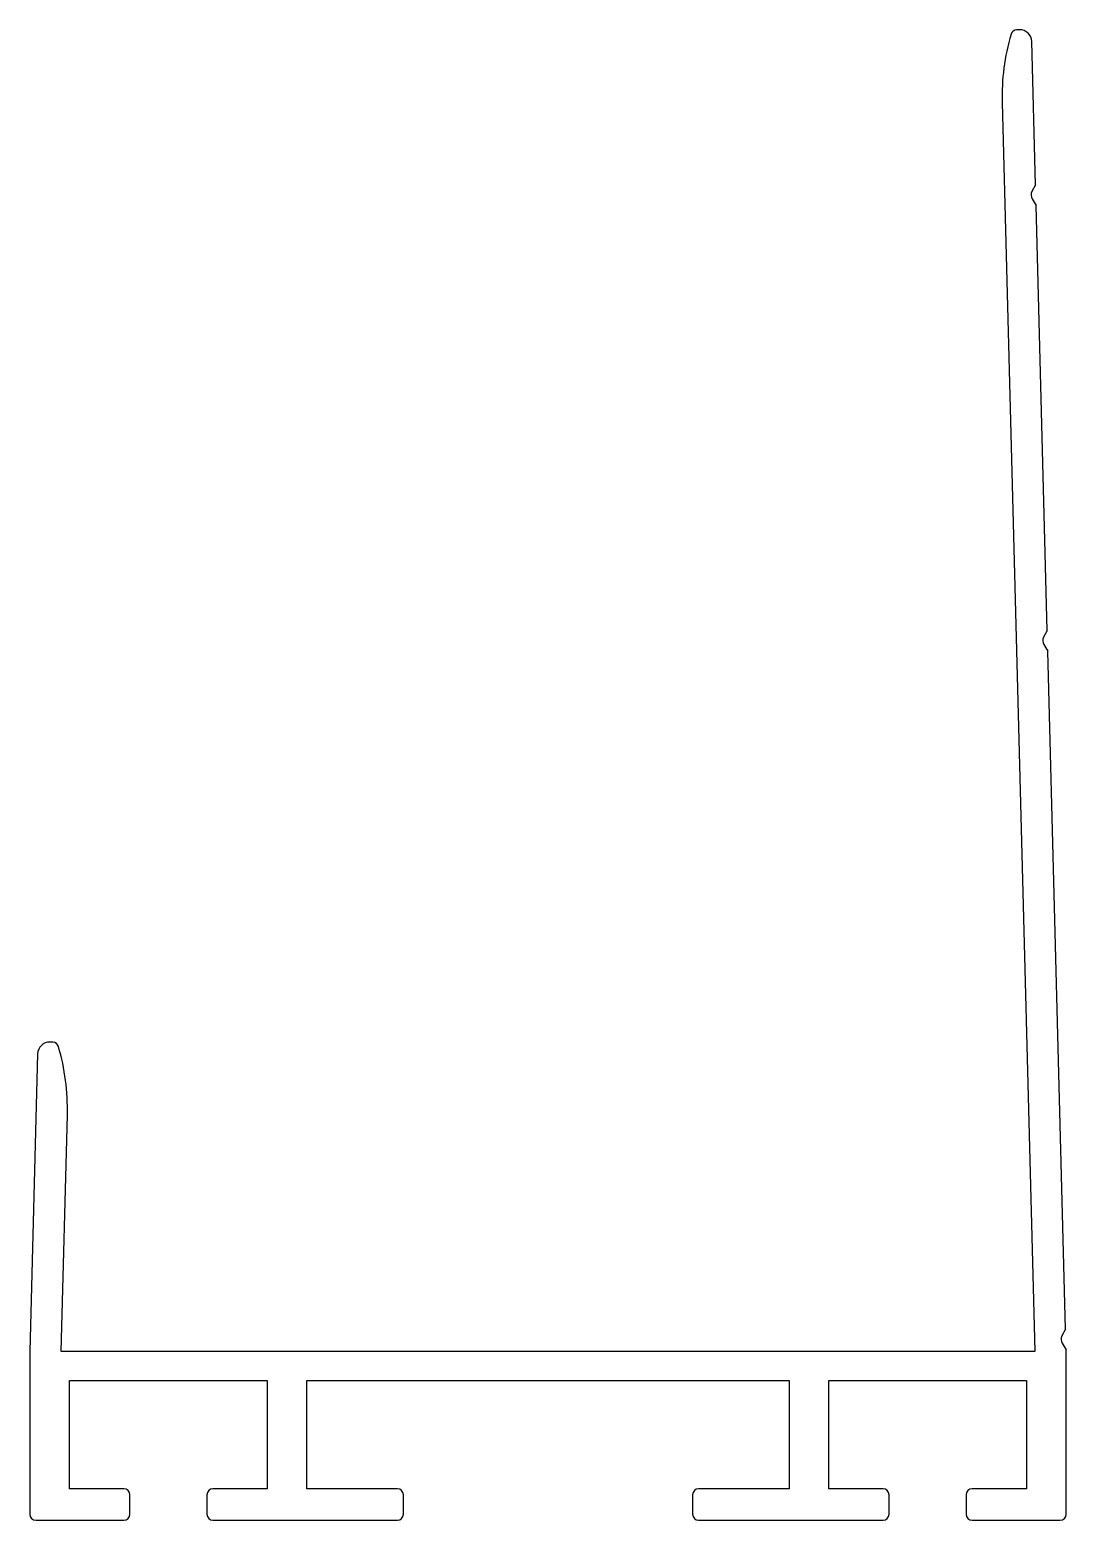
# Model space of a CAD drawing. Extents: x 2379.3 to 2422.3, y 1545.4 to 1607.2.
import ezdxf

# ---------------------------------------------------------------- set-up
doc = ezdxf.new("R2010")
doc.units = 0
doc.layers.get('0').update_dxf_attribs({"linetype": 'CONTINUOUS'})

msp = doc.modelspace()

# ---------------------------------------------------------------- linework, layer by layer
for p, q in [((2420.369, 1607.221), (2420.25, 1607.218)), ((2421.038, 1600.792), (2420.882, 1606.734)), ((2419.648, 1604.201), (2421.005, 1552.384)), ((2421.038, 1600.792), (2420.885, 1600.511)), ((2420.893, 1600.211), (2421.06, 1599.938)), ((2421.522, 1582.298), (2421.06, 1599.938)), ((2421.522, 1582.298), (2421.37, 1582.017)), ((2421.378, 1581.717), (2421.545, 1581.445)), ((2422.281, 1553.308), (2421.545, 1581.445)), ((2380.261, 1565.218), (2380.142, 1565.221)), ((2379.629, 1564.734), (2379.305, 1552.384)), ((2380.606, 1552.384), (2380.863, 1562.201)), ((2422.281, 1553.308), (2422.129, 1553.027)), ((2379.305, 1552.384), (2379.305, 1545.634)), ((2421.005, 1552.384), (2380.606, 1552.384)), ((2422.137, 1552.727), (2422.304, 1552.455)), ((2422.305, 1552.384), (2422.304, 1552.455)), ((2422.305, 1545.634), (2422.305, 1552.384)), ((2380.955, 1546.684), (2380.955, 1551.184)), ((2380.955, 1551.184), (2389.155, 1551.184)), ((2389.155, 1551.184), (2389.155, 1546.684)), ((2390.805, 1546.684), (2390.805, 1551.184)), ((2390.805, 1551.184), (2410.805, 1551.184)), ((2410.805, 1551.184), (2410.805, 1546.684)), ((2412.455, 1546.684), (2412.455, 1551.184)), ((2412.455, 1551.184), (2420.655, 1551.184)), ((2420.655, 1551.184), (2420.655, 1546.684)), ((2383.205, 1546.684), (2380.955, 1546.684)), ((2389.155, 1546.684), (2386.905, 1546.684)), ((2394.555, 1546.684), (2390.805, 1546.684)), ((2410.805, 1546.684), (2407.055, 1546.684)), ((2414.705, 1546.684), (2412.455, 1546.684)), ((2420.655, 1546.684), (2418.405, 1546.684)), ((2383.455, 1545.634), (2383.455, 1546.434)), ((2386.655, 1546.434), (2386.655, 1545.634)), ((2394.805, 1545.634), (2394.805, 1546.434)), ((2406.805, 1546.434), (2406.805, 1545.634)), ((2414.955, 1545.634), (2414.955, 1546.434)), ((2418.155, 1546.434), (2418.155, 1545.634)), ((2379.555, 1545.384), (2383.205, 1545.384)), ((2386.905, 1545.384), (2394.555, 1545.384)), ((2407.055, 1545.384), (2414.705, 1545.384)), ((2418.405, 1545.384), (2422.055, 1545.384))]:
    msp.add_line(p, q)
for centre, radius, start, end in [((2420.256, 1606.968), 0.25, 91.5, 163.70841), ((2420.382, 1606.721), 0.5, 1.5, 91.5), ((2428.895, 1604.443), 9.25, 163.70841, 181.5), ((2421.149, 1600.368), 0.3, 151.5, 211.5), ((2421.633, 1581.874), 0.3, 151.5, 211.5), ((2380.129, 1564.721), 0.5, 88.5, 178.5), ((2380.255, 1564.968), 0.25, 16.29159, 88.5), ((2371.616, 1562.443), 9.25, 358.5, 16.29159), ((2422.392, 1552.884), 0.3, 151.5, 211.5), ((2383.205, 1546.434), 0.25, 0, 90), ((2386.905, 1546.434), 0.25, 90, 180), ((2394.555, 1546.434), 0.25, 0, 90), ((2407.055, 1546.434), 0.25, 90, 180), ((2414.705, 1546.434), 0.25, 0, 90), ((2418.405, 1546.434), 0.25, 90, 180), ((2379.555, 1545.634), 0.25, 180, 270), ((2383.205, 1545.634), 0.25, 270, 360), ((2386.905, 1545.634), 0.25, 180, 270), ((2394.555, 1545.634), 0.25, 270, 360), ((2407.055, 1545.634), 0.25, 180, 270), ((2414.705, 1545.634), 0.25, 270, 360), ((2418.405, 1545.634), 0.25, 180, 270), ((2422.055, 1545.634), 0.25, 270, 360)]:
    msp.add_arc(centre, radius, start, end)

doc.saveas('drawing.dxf')
